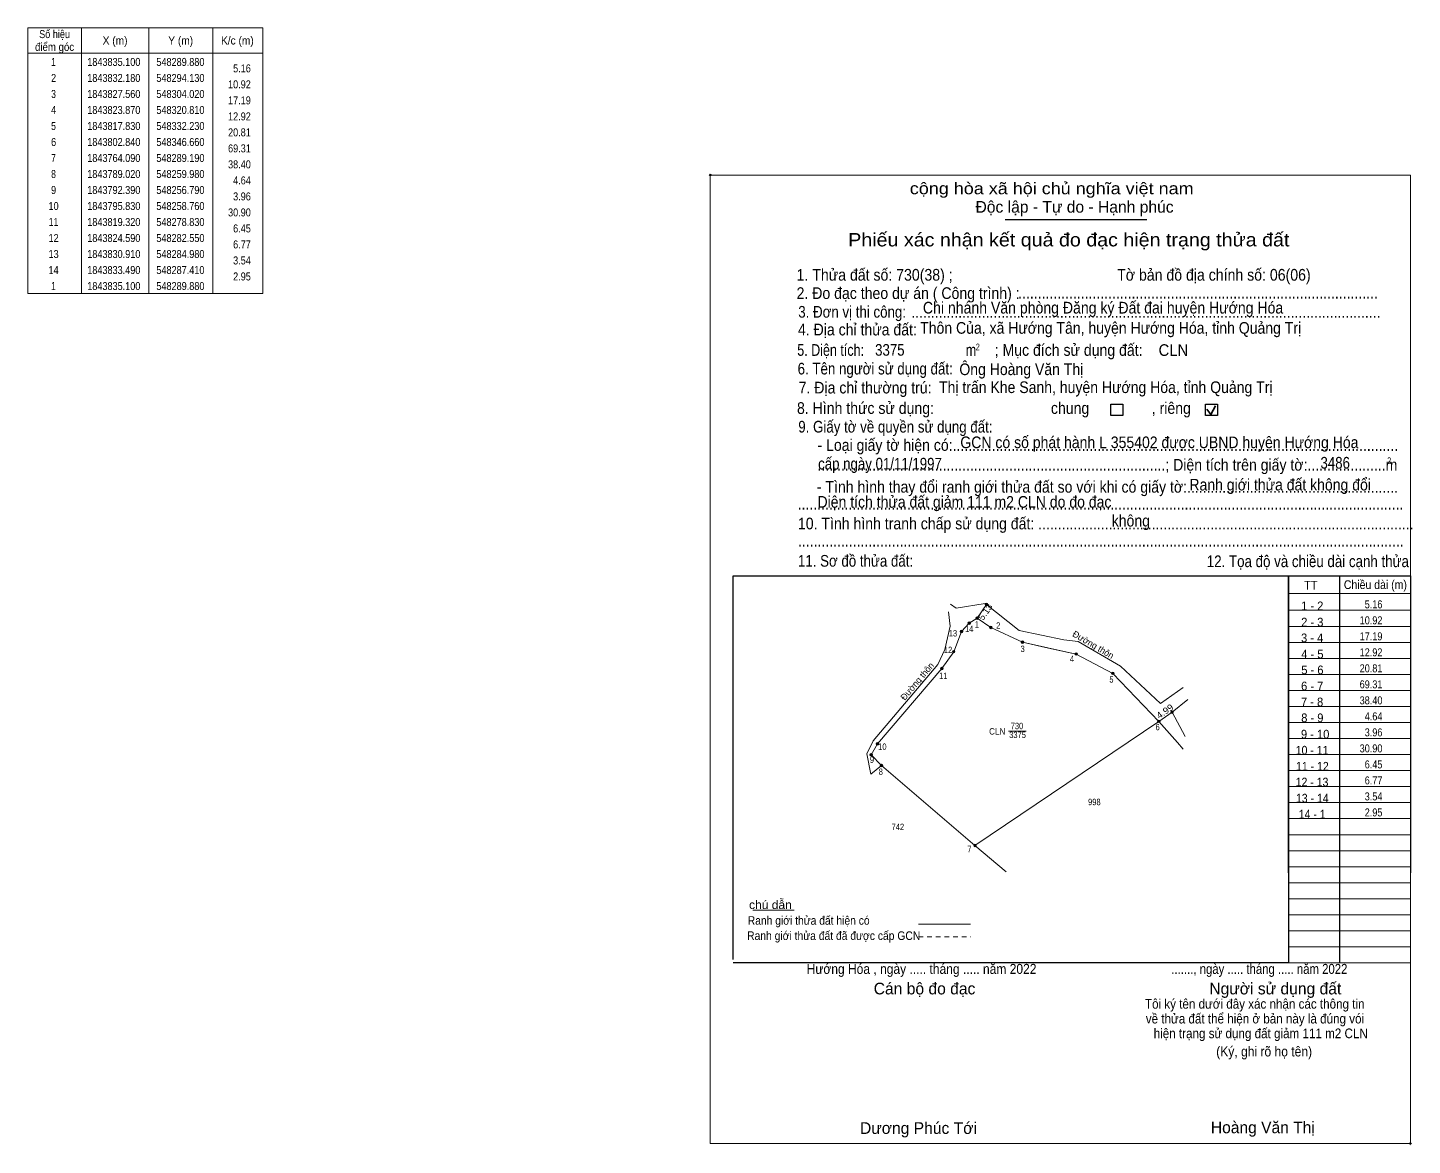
# Model space of a CAD drawing. Header units: metres. Extents: x 548002 to 549129, y 1843327 to 1844585.
# Drawn here: x 548001.6 to 548434.1, y 1844235.7 to 1844584.8 of the extents above; entities that cross this region are included whole.
import ezdxf
from ezdxf.enums import TextEntityAlignment as Align

# ---------------------------------------------------------------- set-up
doc = ezdxf.new("R2010")
doc.units = ezdxf.units.M
doc.header["$PDMODE"] = 32
doc.header["$PDSIZE"] = 0.5
doc.linetypes.add('SHORT_DASHED', pattern=[2.7, 1.5, -1.2])
for name, color, linetype, lineweight in [('1', 7, 'Continuous', 13), ('10', 7, 'Continuous', 13), ('17', 7, 'Continuous', 13), ('2', 7, 'Continuous', 25), ('23', 7, 'Continuous', 13), ('30', 7, 'Continuous', 13), ('36', 7, 'Continuous', 13), ('6', 7, 'Continuous', 13), ('63', 7, 'Continuous', 13)]:
    doc.layers.add(name, color=color, linetype=linetype, lineweight=lineweight)

msp = doc.modelspace()

# ---------------------------------------------------------------- hatches: boundary and pattern name
at = {"layer": '63'}
for points in [[(548301.46, 1844404.64, 1), (548300.66, 1844404.64, 1)], [(548296.08, 1844398.8, 1), (548295.28, 1844398.8, 1)], [(548298.55, 1844400.41, 1), (548297.75, 1844400.41, 1)], [(548298.55, 1844400.41, 1), (548297.75, 1844400.41, 1)], [(548302.8, 1844397.49, 1), (548302, 1844397.49, 1)], [(548293.65, 1844396.22, 1), (548292.85, 1844396.22, 1)], [(548312.69, 1844392.87, 1), (548311.89, 1844392.87, 1)], [(548291.22, 1844389.9, 1), (548290.42, 1844389.9, 1)], [(548329.48, 1844389.18, 1), (548328.68, 1844389.18, 1)], [(548287.5, 1844384.63, 1), (548286.7, 1844384.63, 1)], [(548340.9, 1844383.14, 1), (548340.1, 1844383.14, 1)], [(548359.41, 1844371.02, 1), (548358.61, 1844371.02, 1)], [(548355.33, 1844368.15, 1), (548354.53, 1844368.15, 1)], [(548265.46, 1844357.7, 1), (548264.66, 1844357.7, 1)], [(548267.43, 1844361.14, 1), (548266.63, 1844361.14, 1)], [(548268.65, 1844354.33, 1), (548267.85, 1844354.33, 1)], [(548297.86, 1844329.4, 1), (548297.06, 1844329.4, 1)]]:
    msp.add_hatch(color=256, dxfattribs=at).paths.add_polyline_path(points)

# ---------------------------------------------------------------- linework, layer by layer
at = {"layer": '1'}
msp.add_lwpolyline([(548298.15, 1844400.41), (548302.4, 1844397.49), (548312.29, 1844392.87), (548329.08, 1844389.18), (548340.5, 1844383.14), (548354.93, 1844368.15), (548297.46, 1844329.4), (548268.25, 1844354.33), (548265.06, 1844357.7), (548267.03, 1844361.14), (548287.1, 1844384.63), (548290.82, 1844389.9), (548293.25, 1844396.22), (548295.68, 1844398.8)], close=True, dxfattribs=at)
at = {"layer": '17'}
msp.add_line((548228.09, 1844309.16), (548240.99, 1844309.16), dxfattribs=at)
at = {"layer": '2'}
for p, q in [((548306.89, 1844524.93), (548351.12, 1844524.93)), ((548221.89, 1844413.59), (548395.39, 1844413.59)), ((548221.89, 1844293.74), (548221.89, 1844413.59)), ((548395.39, 1844413.59), (548395.39, 1844292.75)), ((548395.39, 1844292.75), (548221.89, 1844292.75))]:
    msp.add_line(p, q, dxfattribs=at)
at = {"layer": '2', "lineweight": 35}
for p, q in [((548371.14, 1844464.02), (548372.65, 1844466.74)), ((548369.89, 1844465.64), (548371.14, 1844464.02))]:
    msp.add_line(p, q, dxfattribs=at)
at = {"layer": '2', "lineweight": 13}
msp.add_lwpolyline([(548214.77, 1844538.8), (548433.48, 1844538.8), (548433.48, 1844236.29), (548214.77, 1844236.29)], close=True, dxfattribs=at)
at = {"layer": '2'}
for points in [[(548339.91, 1844467.2), (548343.67, 1844467.2), (548343.67, 1844463.7), (548339.91, 1844463.7)], [(548369.46, 1844467.2), (548373.22, 1844467.2), (548373.22, 1844463.7), (548369.46, 1844463.7)]]:
    msp.add_lwpolyline(points, close=True, dxfattribs=at)
for p in [(548214.77, 1844538.8), (548433.48, 1844236.29)]:
    msp.add_point(p, dxfattribs=at)
at = {"layer": '23'}
msp.add_line((548264.92, 1844351.6), (548268.25, 1844354.33), dxfattribs=at)
for points in [[(548289.19, 1844402.38), (548289.73, 1844397.89), (548288.08, 1844390.61), (548285.84, 1844385.9), (548265.69, 1844362.09), (548263.67, 1844358.02), (548264.92, 1844351.6)], [(548300.61, 1844405), (548311.23, 1844396.54), (548325.22, 1844393.64)], [(548268.25, 1844354.33), (548265.06, 1844357.7), (548267.03, 1844361.14), (548287.1, 1844384.63), (548290.82, 1844389.9), (548293.25, 1844396.22), (548295.68, 1844398.8), (548298.15, 1844400.41), (548302.4, 1844397.49), (548312.29, 1844392.87), (548319.5, 1844391.25), (548329.08, 1844389.18), (548340.5, 1844383.14), (548354.93, 1844368.15), (548360.73, 1844361.52), (548362.53, 1844359.49)], [(548325.22, 1844393.64), (548329.66, 1844393.14), (548342.92, 1844385.36), (548355.37, 1844373.74), (548362.52, 1844378.76)], [(548363.08, 1844363.46), (548359.01, 1844371.02), (548363.96, 1844374.93)]]:
    msp.add_lwpolyline(points, dxfattribs=at)
at = {"layer": '30', "lineweight": 25}
for p, q in [((548395.39, 1844320.84), (548395.39, 1844413.59)), ((548411.3, 1844413.59), (548411.3, 1844292.75))]:
    msp.add_line(p, q, dxfattribs=at)
at = {"layer": '30'}
for p, q in [((548395.39, 1844408.13), (548433.48, 1844408.13)), ((548395.39, 1844402.83), (548433.48, 1844402.83)), ((548395.29, 1844397.73), (548433.38, 1844397.73)), ((548395.39, 1844392.77), (548433.48, 1844392.77)), ((548395.39, 1844387.75), (548433.48, 1844387.75)), ((548395.39, 1844382.75), (548433.48, 1844382.75)), ((548395.39, 1844377.75), (548433.48, 1844377.75)), ((548395.39, 1844372.75), (548433.48, 1844372.75)), ((548395.39, 1844367.75), (548433.48, 1844367.75)), ((548395.39, 1844362.75), (548433.48, 1844362.75)), ((548395.39, 1844357.75), (548433.48, 1844357.75)), ((548395.39, 1844352.75), (548433.48, 1844352.75)), ((548395.39, 1844347.75), (548433.48, 1844347.75)), ((548395.39, 1844342.75), (548433.48, 1844342.75)), ((548395.39, 1844337.75), (548433.48, 1844337.75)), ((548395.39, 1844332.75), (548433.48, 1844332.75)), ((548395.39, 1844327.75), (548433.48, 1844327.75)), ((548395.39, 1844322.75), (548433.48, 1844322.75)), ((548395.39, 1844317.75), (548433.48, 1844317.75)), ((548395.39, 1844312.75), (548433.48, 1844312.75)), ((548395.39, 1844312.73), (548433.48, 1844312.73)), ((548395.39, 1844307.75), (548433.48, 1844307.75)), ((548395.39, 1844302.75), (548433.48, 1844302.75)), ((548395.39, 1844297.75), (548433.48, 1844297.75)), ((548395.39, 1844292.75), (548433.48, 1844292.75))]:
    msp.add_line(p, q, dxfattribs=at)
at = {"layer": '30', "lineweight": 25}
msp.add_lwpolyline([(548395.39, 1844413.59), (548433.48, 1844413.59), (548433.48, 1844320.84)], dxfattribs=at)
at = {"layer": '36'}
for p, q in [((548291.54, 1844403.5), (548289.86, 1844404.7)), ((548300.61, 1844405), (548291.54, 1844403.5)), ((548297.46, 1844329.4), (548268.25, 1844354.33)), ((548307.24, 1844321.16), (548297.46, 1844329.4))]:
    msp.add_line(p, q, dxfattribs=at)
at = {"layer": '6'}
msp.add_line((548279.81, 1844304.8), (548296.09, 1844304.8), dxfattribs=at)
at = {"layer": '6', "linetype": 'SHORT_DASHED'}
msp.add_line((548279.81, 1844300.82), (548296.09, 1844300.82), dxfattribs=at)
at = {"layer": '63'}
for p, q in [((548018.36, 1844584.82), (548018.36, 1844501.82)), ((548039.36, 1844584.82), (548039.36, 1844501.82)), ((548059.36, 1844584.82), (548059.36, 1844501.82)), ((548001.56, 1844576.82), (548074.96, 1844576.82)), ((548301.06, 1844404.64), (548298.15, 1844400.41)), ((548354.93, 1844368.15), (548359.01, 1844371.02)), ((548354.93, 1844368.15), (548297.46, 1844329.4)), ((548307.95, 1844365.12), (548313.48, 1844365.12))]:
    msp.add_line(p, q, dxfattribs=at)
msp.add_lwpolyline([(548001.56, 1844584.82), (548074.96, 1844584.82), (548074.96, 1844501.82), (548001.56, 1844501.82)], close=True, dxfattribs=at)
for centre in [(548301.06, 1844404.64), (548295.68, 1844398.8), (548298.15, 1844400.41), (548298.15, 1844400.41), (548302.4, 1844397.49), (548293.25, 1844396.22), (548312.29, 1844392.87), (548290.82, 1844389.9), (548329.08, 1844389.18), (548287.1, 1844384.63), (548340.5, 1844383.14), (548359.01, 1844371.02), (548354.93, 1844368.15), (548265.06, 1844357.7), (548267.03, 1844361.14), (548268.25, 1844354.33), (548297.46, 1844329.4)]:
    msp.add_circle(centre, 0.4, dxfattribs=at)

# ---------------------------------------------------------------- texts
at = {"layer": '1'}
for s, width, p in [('730', 0.85, (548310.585, 1844365.7)), ('CLN', 0.95, (548304.425, 1844364.02)), ('3375', 0.85, (548310.76, 1844362.93)), ('998', 0.85, (548334.76, 1844341.96)), ('742', 0.85, (548273.38, 1844334.19))]:
    msp.add_text(s, height=2, dxfattribs=dict(at, width=width)).set_placement(p, align=Align.CENTER)
at = {"layer": '10'}
for s, height, width, p in [('1 - 2', 2.728, 0.95, (548402.815, 1844402.84)), ('2 - 3', 2.728, 0.95, (548402.835, 1844397.78)), ('3 - 4', 2.728, 0.95, (548402.79, 1844392.84)), ('4 - 5', 2.728, 0.95, (548402.865, 1844387.8)), ('5 - 6', 2.728, 0.95, (548402.865, 1844382.84)), ('6 - 7', 2.728, 0.95, (548402.805, 1844377.82)), ('7 - 8', 2.728, 0.95, (548402.78, 1844372.84)), ('8 - 9', 2.728, 0.95, (548402.845, 1844367.88)), ('9 - 10', 2.728, 0.95, (548403.725, 1844362.78)), ('10 - 11', 2.728, 0.9, (548402.77, 1844357.76)), ('11 - 12', 2.728, 0.9, (548402.86, 1844352.74)), ('12 - 13', 2.728, 0.9, (548402.76, 1844347.82)), ('13 - 14', 2.728, 0.9, (548402.835, 1844342.78)), ('14 - 1', 2.73, 0.9, (548402.805, 1844337.8))]:
    msp.add_text(s, height=height, dxfattribs=dict(at, width=width)).set_placement(p, align=Align.CENTER)
at = {"layer": '2'}
for s, height, width, p in [('cộng hòa xã hội chủ nghĩa việt nam', 3.651, 1.15, (548277.11, 1844532.8)), ('1. Thửa đất số: 730(38) ;                                          Tờ bản đồ địa chính số: 06(06)', 3.66, 0.9, (548241.75, 1844505.8)), ('2. Đo đạc theo dự án ( Công trình) : ', 3.653, 0.9, (548241.75, 1844500.08)), ('............................................................................................', 3.653, 0.9, (548310.95, 1844500.2)), ('3. Đơn vị thi công:', 3.653, 0.85, (548242.27, 1844494.24)), ('Chi nhánh Văn phòng Đăng ký Đất đai huyện Hướng Hóa', 3.65, 0.9, (548281.21, 1844495.54)), ('4. Địa chỉ thửa đất:', 3.653, 0.9, (548242.17, 1844488.7)), ('........................................................................................................................', 3.653, 0.9, (548277.57, 1844494.24)), ('Thôn Của, xã Hướng Tân, huyện Hướng Hóa, tỉnh Quảng Trị', 3.64, 0.9, (548280.35, 1844489.22)), ('5. Diện tích:', 3.653, 0.8, (548241.95, 1844482.32)), ('3375', 3.64, 0.85, (548266.27, 1844482.36)), ('m', 3.651, 0.8, (548294.59, 1844482.32)), ('2', 2.086, 0.8, (548297.71, 1844484.06)), ('; Mục đích sử dụng đất:', 3.651, 0.9, (548303.63, 1844482.32)), ('CLN', 3.64, 0.95, (548354.83, 1844482.3)), ('6. Tên người sử dụng đất:', 3.653, 0.85, (548242.07, 1844476.5)), ('Ông Hoàng Văn Thị', 3.64, 0.9, (548292.59, 1844476.3)), ('Thị trấn Khe Sanh, huyện Hướng Hóa, tỉnh Quảng Trị', 3.64, 0.9, (548286.23, 1844470.7)), ('7. Địa chỉ thường trú:', 3.653, 0.9, (548242.39, 1844470.56)), ('8. Hình thức sử dụng:', 3.653, 0.9, (548241.87, 1844464.18)), ('chung                , riêng', 3.651, 0.9, (548321.19, 1844464.18)), ('9. Giấy tờ về quyền sử dụng đất:', 3.653, 0.85, (548242.27, 1844458.36)), ('GCN có số phát hành L 355402 được UBND huyện Hướng Hóa ', 3.64, 0.9, (548292.89, 1844453.48)), ('     - Loại giấy tờ hiện có:..................................................................................................................', 3.651, 0.9, (548242.17, 1844452.64)), ('cấp ngày 01/11/1997', 3.64, 0.85, (548248.47, 1844446.82)), ('     .........................................................................................; Diện tích trên giấy tờ:....................m', 3.651, 0.9, (548242.17, 1844446.46)), ('3486', 3.64, 0.85, (548405.39, 1844447.1)), ('2', 2.086, 0.8, (548426.23, 1844448.52)), ('Ranh giới thửa đất không đổi', 3.64, 0.9, (548364.45, 1844440.26)), ('     - Tình hình thay đổi ranh giới thửa đất so với khi có giấy tờ:......................................................', 3.651, 0.9, (548241.97, 1844439.58)), ('Diện tích thửa đất giảm 111 m2 CLN do đo đạc', 3.64, 0.9, (548248.27, 1844434.88)), ('...........................................................................................................................................................', 3.651, 0.9, (548242.07, 1844434.28)), ('10. Tình hình tranh chấp sử dụng đất: ................................................................................................', 3.653, 0.9, (548242.17, 1844428.12)), ('không', 3.651, 0.9, (548340.17, 1844429)), ('...........................................................................................................................................................', 3.651, 0.9, (548242.17, 1844422.72)), ('11. Sơ đồ thửa đất:', 3.653, 0.85, (548242.17, 1844416.46)), ('12. Tọa độ và chiều dài cạnh thửa', 3.66, 0.85, (548369.87, 1844416.32)), ('Hướng Hóa , ngày ..... tháng ..... năm 2022', 3.12, 0.9, (548244.89, 1844289.26)), ('......., ngày ..... tháng ..... năm 2022', 3.12, 0.85, (548358.79, 1844289.26)), ('(Ký, ghi rõ họ tên)', 3.129, 0.9, (548372.83, 1844263.48))]:
    msp.add_text(s, height=height, dxfattribs=dict(at, width=width)).set_placement(p)
for s, height, p in [('Độc lập - Tự do - Hạnh phúc', 3.651, (548297.63, 1844527.04)), ('Cán bộ đo đạc', 3.651, (548265.83, 1844282.86)), ('Người sử dụng đất', 3.651, (548370.67, 1844282.86)), ('Dương Phúc Tới', 3.65, (548261.55, 1844239.28)), ('Hoàng Văn Thị', 3.64, (548371.15, 1844239.5))]:
    msp.add_text(s, height=height, dxfattribs=at).set_placement(p)
for s, height, width, p in [('Phiếu xác nhận kết quả đo đạc hiện trạng thửa đất', 4.171, 1.1, (548326.775, 1844516.5)), ('Tôi ký tên dưới đây xác nhận các thông tin', 3.016, 0.9, (548384.855, 1844278.4)), ('về thửa đất thể hiện ở bản này là đúng vói', 3.016, 0.9, (548384.92, 1844273.78)), ('hiện trạng sử dụng đất giảm 111 m2 CLN', 3.02, 0.9, (548386.73, 1844269.18))]:
    msp.add_text(s, height=height, dxfattribs=dict(at, width=width)).set_placement(p, align=Align.CENTER)
msp.add_text('.', height=1.043, dxfattribs=at).set_placement((548433.442, 1844235.72), align=Align.CENTER)
at = {"layer": '30'}
for s, height, width, p in [('TT', 2.72, 0.95, (548400.27, 1844409.32)), ('Chiều dài (m)', 2.728, 0.9, (548412.69, 1844409.48))]:
    msp.add_text(s, height=height, dxfattribs=dict(at, width=width)).set_placement(p)
at = {"layer": '6'}
for s, height, width, p in [('chú dẫn', 2.673, 1.05, (548226.89, 1844309.52)), ('Ranh giới thửa đất hiện có ', 2.673, 0.9, (548226.49, 1844304.62)), ('Ranh giới thửa đất đã được cấp GCN', 2.68, 0.9, (548226.29, 1844299.86))]:
    msp.add_text(s, height=height, dxfattribs=dict(at, width=width)).set_placement(p)
at = {"layer": '63'}
for s, width, p in [('Số hiệu', 0.85, (548009.96, 1844581.57)), ('điểm góc', 0.9, (548009.96, 1844577.57)), ('X (m)', 0.95, (548028.86, 1844579.57)), ('Y (m)', 0.95, (548049.355, 1844579.57)), ('K/c (m)', 0.95, (548067.06, 1844579.57)), (' 1', 0.75, (548009.255, 1844572.87)), ('1843835.100', 0.85, (548028.46, 1844572.87)), ('548289.880', 0.85, (548049.265, 1844572.87)), (' 2', 0.85, (548009.26, 1844567.87)), ('1843832.180', 0.85, (548028.46, 1844567.87)), ('548294.130', 0.85, (548049.265, 1844567.87)), (' 3', 0.8, (548009.26, 1844562.87)), ('1843827.560', 0.85, (548028.46, 1844562.87)), ('548304.020', 0.85, (548049.265, 1844562.87)), (' 4', 0.85, (548009.255, 1844557.87)), ('1843823.870', 0.85, (548028.46, 1844557.87)), ('548320.810', 0.85, (548049.265, 1844557.87)), (' 5', 0.8, (548009.26, 1844552.87)), ('1843817.830', 0.85, (548028.46, 1844552.87)), ('548332.230', 0.85, (548049.265, 1844552.87)), (' 6', 0.85, (548009.26, 1844547.87)), ('1843802.840', 0.85, (548028.46, 1844547.87)), ('548346.660', 0.85, (548049.265, 1844547.87)), (' 7', 0.8, (548009.26, 1844542.87)), ('1843764.090', 0.85, (548028.46, 1844542.87)), ('548289.190', 0.85, (548049.265, 1844542.87)), (' 8', 0.8, (548009.26, 1844537.87)), ('1843789.020', 0.85, (548028.46, 1844537.87)), ('548259.980', 0.85, (548049.265, 1844537.87)), (' 9', 0.85, (548009.255, 1844532.87)), ('1843792.390', 0.85, (548028.46, 1844532.87)), ('548256.790', 0.85, (548049.265, 1844532.87)), (' 10', 0.85, (548009.255, 1844527.87)), ('1843795.830', 0.85, (548028.46, 1844527.87)), ('548258.760', 0.85, (548049.265, 1844527.87)), (' 11', 0.8, (548009.255, 1844522.87)), ('1843819.320', 0.85, (548028.46, 1844522.87)), ('548278.830', 0.85, (548049.265, 1844522.87)), (' 12', 0.85, (548009.26, 1844517.87)), ('1843824.590', 0.85, (548028.46, 1844517.87)), ('548282.550', 0.85, (548049.265, 1844517.87)), (' 13', 0.85, (548009.26, 1844512.87)), ('1843830.910', 0.85, (548028.46, 1844512.87)), ('548284.980', 0.85, (548049.265, 1844512.87)), (' 14', 0.85, (548009.255, 1844507.87)), ('1843833.490', 0.85, (548028.46, 1844507.87)), ('548287.410', 0.85, (548049.265, 1844507.87)), (' 1', 0.75, (548009.255, 1844502.87)), ('1843835.100', 0.85, (548028.46, 1844502.87)), ('548289.880', 0.85, (548049.265, 1844502.87))]:
    msp.add_text(s, height=2.5, dxfattribs=dict(at, width=width)).set_placement(p, align=Align.CENTER)
for s, height, width, p in [('5.16', 2.5, 0.85, (548071.26, 1844570.87)), ('10.92', 2.5, 0.85, (548071.26, 1844565.87)), ('17.19', 2.5, 0.85, (548071.26, 1844560.87)), ('12.92', 2.5, 0.85, (548071.26, 1844555.87)), ('20.81', 2.5, 0.85, (548071.26, 1844550.87)), ('69.31', 2.5, 0.85, (548071.26, 1844545.87)), ('38.40', 2.5, 0.85, (548071.26, 1844540.87)), ('4.64', 2.5, 0.85, (548071.26, 1844535.87)), ('3.96', 2.5, 0.85, (548071.26, 1844530.87)), ('30.90', 2.5, 0.85, (548071.26, 1844525.87)), ('6.45', 2.5, 0.85, (548071.26, 1844520.87)), ('6.77', 2.5, 0.85, (548071.26, 1844515.87)), ('3.54', 2.5, 0.85, (548071.26, 1844510.87)), ('2.95', 2.5, 0.85, (548071.26, 1844505.87)), ('5.16', 2.5, 0.85, (548424.74, 1844403.45)), (' 14', 2, 0.85, (548296.97, 1844396.05)), (' 1', 2, 0.75, (548298.69, 1844397.44)), (' 2', 2, 0.85, (548305.38, 1844397.07)), ('10.92', 2.5, 0.85, (548424.74, 1844398.45)), (' 13', 2, 0.8, (548291.88, 1844394.66)), ('17.19', 2.5, 0.85, (548424.74, 1844393.45)), (' 12', 2, 0.85, (548290.37, 1844389.47)), (' 3', 2, 0.8, (548313.01, 1844389.81)), (' 4', 2, 0.85, (548328.42, 1844386.69)), ('12.92', 2.5, 0.85, (548424.74, 1844388.45)), ('20.81', 2.5, 0.85, (548424.74, 1844383.45)), (' 11', 2, 0.8, (548288.86, 1844381.38)), (' 5', 2, 0.8, (548340.74, 1844380.26)), ('69.31', 2.5, 0.85, (548424.74, 1844378.45)), ('38.40', 2.5, 0.85, (548424.74, 1844373.45)), ('4.64', 2.5, 0.85, (548424.74, 1844368.45)), (' 6', 2, 0.85, (548355.17, 1844365.36)), ('3.96', 2.5, 0.85, (548424.74, 1844363.45)), (' 10', 2, 0.85, (548269.84, 1844359.23)), ('30.90', 2.5, 0.85, (548424.74, 1844358.45)), (' 9', 2, 0.85, (548265.93, 1844355.16)), ('6.45', 2.5, 0.85, (548424.74, 1844353.45)), (' 8', 2, 0.8, (548268.7, 1844351.4)), ('6.77', 2.5, 0.85, (548424.74, 1844348.45)), ('3.54', 2.5, 0.85, (548424.74, 1844343.45)), ('2.95', 2.5, 0.85, (548424.74, 1844338.45)), (' 7', 2, 0.8, (548296.39, 1844327.28))]:
    msp.add_text(s, height=height, dxfattribs=dict(at, width=width)).set_placement(p, align=Align.RIGHT)
for s, rotation, width, p in [('5.13', 55.474, 1.05, (548301.553, 1844401.733)), ('4.99', 35.124, 1.1, (548357.355, 1844370.462))]:
    msp.add_text(s, height=2, rotation=rotation, dxfattribs=dict(at, width=width)).set_placement(p, align=Align.CENTER)
for rotation, p in [(329.599, (548333.914, 1844391.219)), (49.759, (548280.196, 1844380.004))]:
    msp.add_text('Đường thôn', height=2, rotation=rotation, dxfattribs=at).set_placement(p, align=Align.CENTER)

doc.saveas('drawing.dxf')
